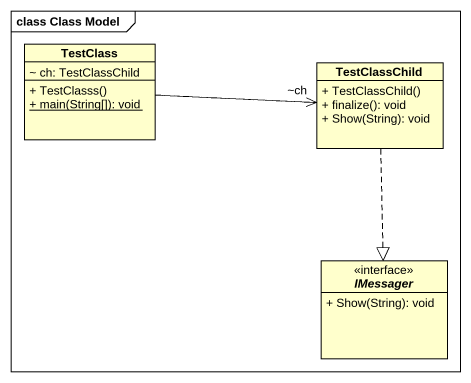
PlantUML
@startuml
mainframe class Class Model
hide circle
hide empty members
skinparam classAttributeIconSize 0
class TestClass {
  ~ ch: TestClassChild
  + TestClasss()
  {static} + main(String[]): void
}
class TestClassChild {
  + TestClassChild()
  + finalize(): void
  + Show(String): void
}
interface IMessager <<interface>> {
  + Show(String): void
}
TestClass .right.> TestClassChild
TestClass -right-> "~ch" TestClassChild
TestClassChild ..|> IMessager
@enduml
